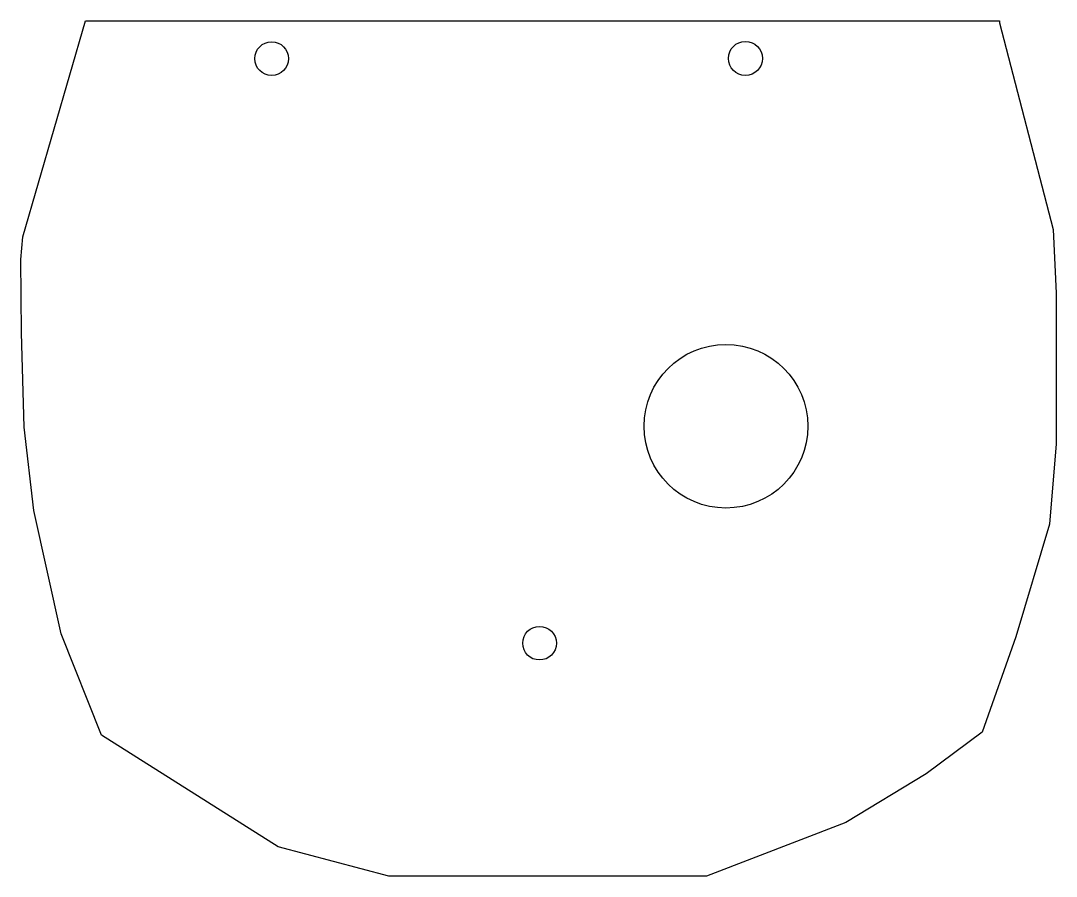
# Model space of a CAD drawing. Header units: millimetres. Extents: x 0 to 71.3, y 0 to 59.
import ezdxf

# ---------------------------------------------------------------- set-up
doc = ezdxf.new("R2010")
doc.units = ezdxf.units.MM
doc.layers.add('Final', color=3, linetype='Continuous')

msp = doc.modelspace()

# ---------------------------------------------------------------- linework, layer by layer
at = {"layer": 'Final'}
for p, q in [((0.142, 44.071), (4.472, 58.976)), ((4.472, 58.976), (67.425, 58.976)), ((67.425, 58.976), (67.425, 58.839)), ((67.425, 58.839), (71.13, 44.579)), ((71.13, 44.579), (71.344, 40.189)), ((0, 42.518), (0.142, 44.071)), ((0.055, 37.461), (0, 42.518)), ((71.344, 40.189), (71.344, 29.817)), ((0.227, 30.963), (0.055, 37.461)), ((0.911, 25.218), (0.227, 30.963)), ((71.344, 29.817), (70.886, 24.264)), ((2.787, 16.704), (0.911, 25.218)), ((70.886, 24.264), (68.561, 16.496)), ((5.555, 9.738), (2.787, 16.704)), ((68.561, 16.496), (66.235, 9.938)), ((17.731, 2.02), (5.555, 9.738)), ((66.235, 9.938), (62.374, 7.054)), ((62.374, 7.054), (56.839, 3.705)), ((56.839, 3.705), (47.248, 0)), ((25.359, 0), (17.731, 2.02)), ((47.248, 0), (25.359, 0))]:
    msp.add_line(p, q, dxfattribs=at)
for centre, radius in [((17.285, 56.363), 1.163), ((49.926, 56.379), 1.174), ((48.584, 31.022), 5.641), ((35.743, 16.069), 1.159)]:
    msp.add_circle(centre, radius, dxfattribs=at)

doc.saveas('drawing.dxf')
